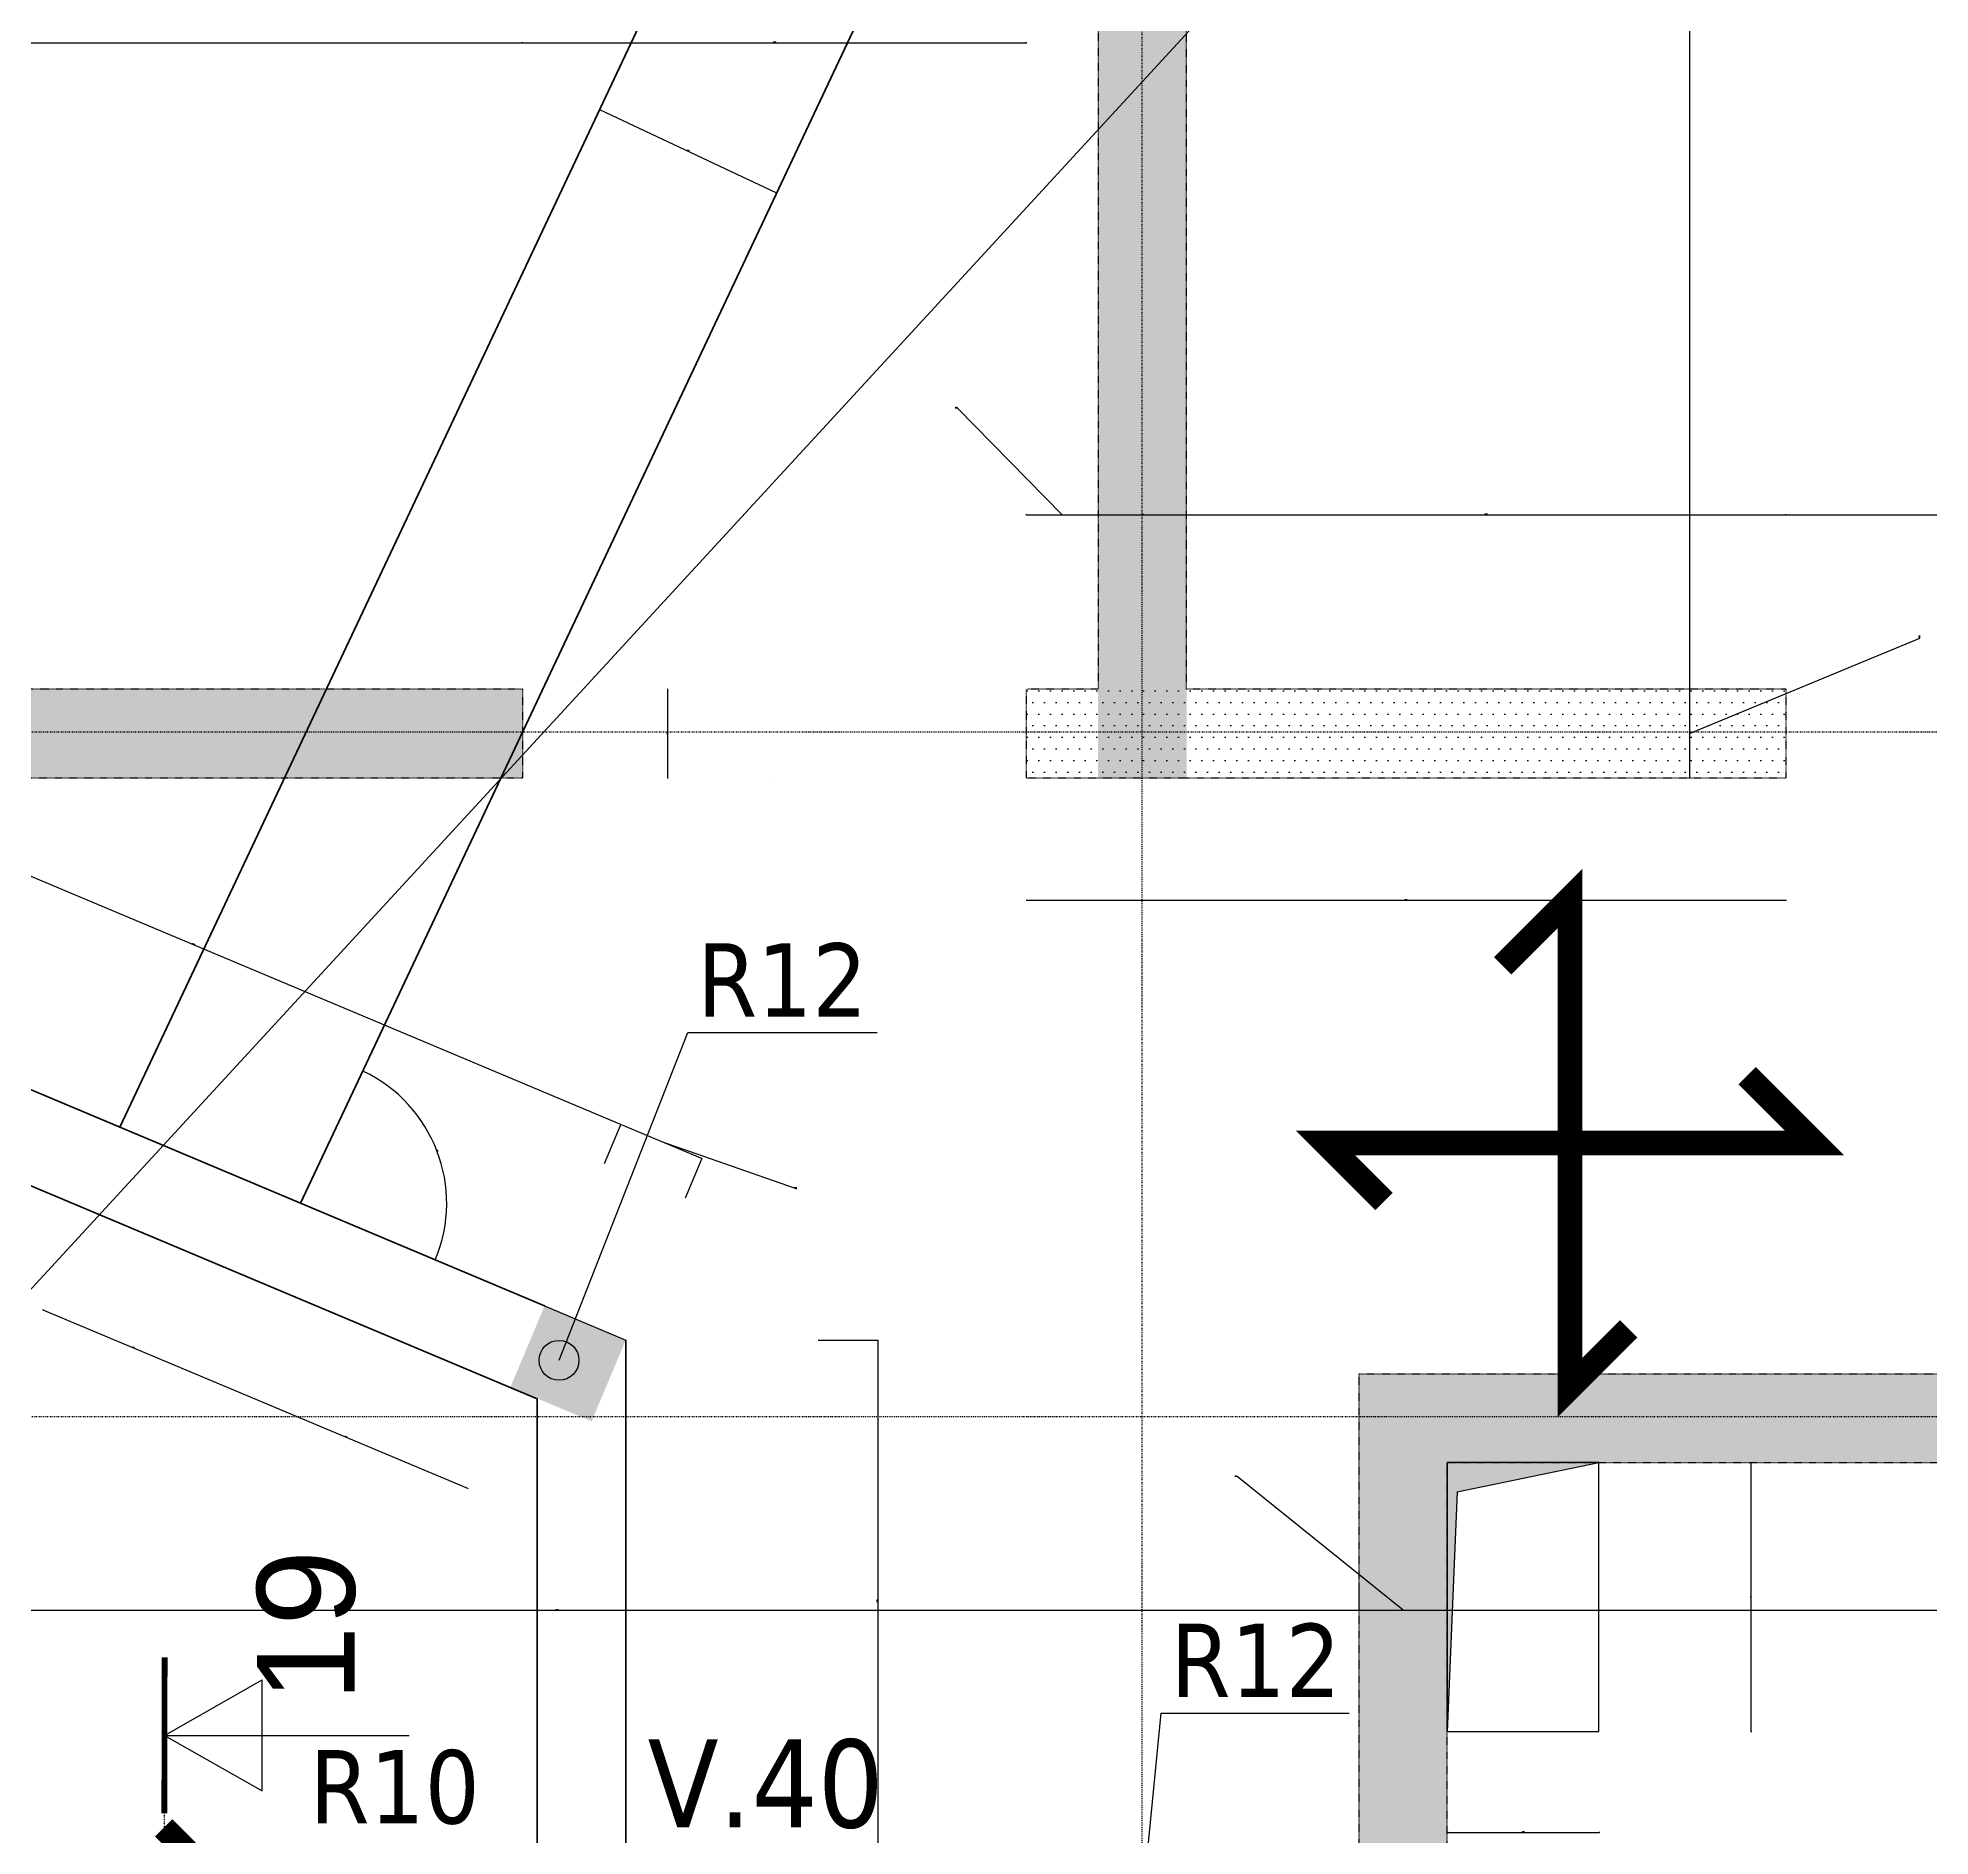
# Model space of a CAD drawing. Extents: x -12912 to 27386, y 1818 to 8189.
# Drawn here: x 5568.2 to 5955.1, y 6414.1 to 6781.8 of the extents above; entities that cross this region are included whole.
import ezdxf

# ---------------------------------------------------------------- set-up
doc = ezdxf.new("R2010")
doc.units = 0
doc.header["$MEASUREMENT"] = 0
for name, pattern in [('CACHE2', [4.7625, 3.175, -1.5875]), ('GrDotted', [0.4, 0.1, -0.1, 0.1, -0.1]), ('GrFeatureAxis', [0.85, 0.25, -0.2, 0.1, -0.2, 0.1]), ('STRICHPUNKT2_S11', [0.9, 0.7, -0.1, 0, -0.1])]:
    doc.linetypes.add(name, pattern=pattern)
doc.layers.get('0').update_dxf_attribs({"linetype": 'CONTINUOUS'})
doc.layers.get('DEFPOINTS').update_dxf_attribs({"linetype": 'CONTINUOUS'})
for name, color, linetype in [('K_ENT_M_Building_Coffrage PH Sous sol', 7, 'CONTINUOUS'), ('STR_AXES_REPERE', 1, 'CONTINUOUS'), ('STR_COTATION', 1, 'CONTINUOUS'), ('STR_dob_liaisons_voiles', 23, 'CONTINUOUS'), ('STR_OPENING', 161, 'CONTINUOUS'), ('STR_RESV_DALLE', 11, 'CONTINUOUS'), ('STR_SURCH', 9, 'CACHE2'), ('STR_TXT_V', 102, 'CONTINUOUS')]:
    doc.layers.add(name, color=color, linetype=linetype)
for name, color, linetype, lineweight in [('STR_AXES', 4, 'STRICHPUNKT2_S11', 25), ('STR_POUTRES', 102, 'CONTINUOUS', 35), ('STR_VOILES', 6, 'CONTINUOUS', 70)]:
    doc.layers.add(name, color=color, linetype=linetype, lineweight=lineweight)
doc.styles.add('EPAIS', font='TAHOMA.TTF')
doc.styles.add('GrCut', font='swissli.ttf', dxfattribs={"height": 0.2})
doc.styles.add('GrDimensions', font='simplex.shx')
doc.dimstyles.new('GrDimensions', dxfattribs={"dimtxt": 0.09, "dimasz": 0.05, "dimexe": 0.07, "dimexo": 0, "dimgap": 0.05, "dimtad": 1, "dimzin": 0, "dimdsep": 46, "dimtxsty": 'GrDimensions', "dimblk": 'ARCHTICK', "dimblk1": 'ARCHTICK', "dimblk2": 'ARCHTICK', "dimcen": 0.09, "dimadec": 0, "dimazin": 0, "dimtfac": 1, "dimtdec": 4, "dimtmove": 0, "dimatfit": 3, "dimldrblk": 'OPEN30', "dimfxl": 0, "dimtolj": 1, "dimtzin": 0, "dimarcsym": 0})
doc.dimstyles.new('nOVO', dxfattribs={"dimscale": 1.3, "dimtxt": 0.09, "dimasz": 0.05, "dimexe": 0.07, "dimexo": 0, "dimgap": 0.05, "dimtad": 1, "dimzin": 0, "dimdsep": 46, "dimtxsty": 'GrDimensions', "dimblk": 'ARCHTICK', "dimcen": 0.09, "dimadec": 0, "dimazin": 0, "dimtfac": 1, "dimtmove": 0, "dimatfit": 3, "dimldrblk": 'OPEN30', "dimfxl": 0, "dimtolj": 1, "dimtzin": 0, "dimarcsym": 0})
doc.dimstyles.new('Novo_MALKO', dxfattribs={"dimscale": 1.3, "dimtxt": 0.09, "dimasz": 0.05, "dimexe": 0.07, "dimexo": 0, "dimgap": 0.05, "dimtad": 1, "dimdec": 0, "dimlfac": 100, "dimzin": 0, "dimdsep": 46, "dimtxsty": 'GrDimensions', "dimblk": 'ARCHTICK', "dimcen": 0.09, "dimadec": 0, "dimazin": 0, "dimtfac": 1, "dimtdec": 0, "dimtmove": 0, "dimatfit": 3, "dimldrblk": 'OPEN30', "dimfxl": 0, "dimtolj": 1, "dimtzin": 0, "dimarcsym": 0})
pattern_1 = [(0, (5243.0074, 5883.9378), (1.190625, 2.38125), [0, -2.38125])]

# ---------------------------------------------------------------- blocks, each defined once
blk = doc.blocks.new('_ArchTick')
at = {"color": 0, "linetype": 'ByBlock', "const_width": 0.15}
blk.add_lwpolyline([(-0.5, -0.5), (0.5, 0.5)], dxfattribs=at)
blk = doc.blocks.new('*D224')
at = {"layer": 'DEFPOINTS', "color": 0, "linetype": 'Continuous'}
for p in [(5510.37, 6465.26), (5838.27, 6465.9), (5838.27, 6460.28)]:
    blk.add_point(p, dxfattribs=at)
at = {"layer": 'STR_COTATION', "color": 0, "linetype": 'Continuous', "lineweight": -2}
for p, q in [((5510.37, 6465.26), (5510.37, 6460.19)), ((5838.27, 6465.9), (5838.27, 6460.19)), ((5510.37, 6460.28), (5838.27, 6460.28))]:
    blk.add_line(p, q, dxfattribs=at)
at = {"layer": 'STR_COTATION', "color": 0, "linetype": 'Continuous', "lineweight": -2, "xscale": 0.065, "yscale": 0.065, "zscale": 0.065, "rotation": 180}
blk.add_blockref('_ArchTick', (5510.37, 6460.28), dxfattribs=at)
at = {"layer": 'STR_COTATION', "color": 0, "linetype": 'Continuous', "lineweight": -2, "xscale": 0.065, "yscale": 0.065, "zscale": 0.065}
blk.add_blockref('_ArchTick', (5838.27, 6460.28), dxfattribs=at)
at = {"layer": 'STR_COTATION', "color": 0, "linetype": 'Continuous', "lineweight": -3, "insert": (5674.32, 6460.4), "char_height": 0.117, "attachment_point": 5, "style": 'GrDimensions'}
blk.add_mtext('\\A1;327.90', dxfattribs=at)
blk = doc.blocks.new('_Open30')
at = {"color": 0, "linetype": 'ByBlock', "lineweight": -2}
for p, q in [((-1, 0.3), (0, 0)), ((0, 0), (-1, -0.3)), ((0, 0), (-1, 0))]:
    blk.add_line(p, q, dxfattribs=at)
blk = doc.blocks.new('*D225')
at = {"layer": 'DEFPOINTS', "color": 0, "linetype": 'Continuous'}
for p in [(5838.27, 6465.9), (5856.36, 6466.49), (5856.36, 6460.28)]:
    blk.add_point(p, dxfattribs=at)
at = {"layer": 'STR_COTATION', "color": 0, "linetype": 'Continuous', "lineweight": -2}
for p, q in [((5813.4, 6487.63), (5812.9, 6487.63)), ((5847.31, 6460.28), (5813.4, 6487.63)), ((5838.27, 6465.9), (5838.27, 6460.19)), ((5856.36, 6466.49), (5856.36, 6460.19)), ((5838.27, 6460.28), (5856.36, 6460.28))]:
    blk.add_line(p, q, dxfattribs=at)
at = {"layer": 'STR_COTATION', "color": 0, "linetype": 'Continuous', "lineweight": -2, "xscale": 0.065, "yscale": 0.065, "zscale": 0.065, "rotation": 180}
blk.add_blockref('_ArchTick', (5838.27, 6460.28), dxfattribs=at)
at = {"layer": 'STR_COTATION', "color": 0, "linetype": 'Continuous', "lineweight": -2, "xscale": 0.065, "yscale": 0.065, "zscale": 0.065}
blk.add_blockref('_ArchTick', (5856.36, 6460.28), dxfattribs=at)
at = {"layer": 'STR_COTATION', "color": 0, "linetype": 'Continuous', "lineweight": -3, "insert": (5813.15, 6487.75), "char_height": 0.117, "attachment_point": 5, "style": 'GrDimensions'}
blk.add_mtext('\\A1;1810', dxfattribs=at)
blk = doc.blocks.new('*D226')
at = {"layer": 'DEFPOINTS', "color": 0, "linetype": 'Continuous'}
for p in [(5856.36, 6466.49), (6083.01, 6466.15), (6083.01, 6460.28)]:
    blk.add_point(p, dxfattribs=at)
at = {"layer": 'STR_COTATION', "color": 0, "linetype": 'Continuous', "lineweight": -2}
for p, q in [((5856.36, 6466.49), (5856.36, 6460.19)), ((6083.01, 6466.15), (6083.01, 6460.19)), ((5856.36, 6460.28), (6083.01, 6460.28))]:
    blk.add_line(p, q, dxfattribs=at)
at = {"layer": 'STR_COTATION', "color": 0, "linetype": 'Continuous', "lineweight": -2, "xscale": 0.065, "yscale": 0.065, "zscale": 0.065, "rotation": 180}
blk.add_blockref('_ArchTick', (5856.36, 6460.28), dxfattribs=at)
at = {"layer": 'STR_COTATION', "color": 0, "linetype": 'Continuous', "lineweight": -2, "xscale": 0.065, "yscale": 0.065, "zscale": 0.065}
blk.add_blockref('_ArchTick', (6083.01, 6460.28), dxfattribs=at)
at = {"layer": 'STR_COTATION', "color": 0, "linetype": 'Continuous', "lineweight": -3, "insert": (5969.69, 6460.4), "char_height": 0.117, "attachment_point": 5, "style": 'GrDimensions'}
blk.add_mtext('\\A1;226.64', dxfattribs=at)
blk = doc.blocks.new('*D494')
at = {"layer": 'DEFPOINTS', "color": 0, "linetype": 'Continuous'}
for p in [(5509.93, 6626.67), (5687.45, 6559.65), (5684.08, 6551.63)]:
    blk.add_point(p, dxfattribs=at)
at = {"layer": 'STR_COTATION', "color": 0, "linetype": 'Continuous', "lineweight": -2}
for p, q in [((5509.93, 6626.67), (5512.68, 6633.21)), ((5512.64, 6633.13), (5687.45, 6559.65)), ((5684.08, 6551.63), (5687.48, 6559.73))]:
    blk.add_line(p, q, dxfattribs=at)
at = {"layer": 'STR_COTATION', "color": 0, "linetype": 'Continuous', "lineweight": -2, "xscale": 0.065, "yscale": 0.065, "zscale": 0.065}
for p, rotation in [((5512.64, 6633.13), 157.200518428352), ((5687.45, 6559.65), 337.200518428352)]:
    blk.add_blockref('_ArchTick', p, dxfattribs=dict(at, rotation=rotation))
at = {"layer": 'STR_COTATION', "color": 0, "linetype": 'Continuous', "lineweight": -3, "insert": (5600.09, 6596.5), "char_height": 0.117, "attachment_point": 5, "rotation": 337.2005, "style": 'GrDimensions'}
blk.add_mtext('\\A1;189.62', dxfattribs=at)
blk = doc.blocks.new('*D495')
at = {"layer": 'DEFPOINTS', "color": 0, "linetype": 'Continuous'}
for p in [(5684.08, 6551.63), (5704.03, 6552.68), (5700.66, 6544.66)]:
    blk.add_point(p, dxfattribs=at)
at = {"layer": 'STR_COTATION', "color": 0, "linetype": 'Continuous', "lineweight": -2}
for p, q in [((5684.08, 6551.63), (5687.48, 6559.73)), ((5687.45, 6559.65), (5704.03, 6552.68)), ((5695.74, 6556.16), (5722.86, 6546.7)), ((5700.66, 6544.66), (5704.06, 6552.76)), ((5722.86, 6546.7), (5723.33, 6546.5))]:
    blk.add_line(p, q, dxfattribs=at)
at = {"layer": 'STR_COTATION', "color": 0, "linetype": 'Continuous', "lineweight": -2, "xscale": 0.065, "yscale": 0.065, "zscale": 0.065}
for p, rotation in [((5687.45, 6559.65), 157.200518428352), ((5704.03, 6552.68), 337.200518428352)]:
    blk.add_blockref('_ArchTick', p, dxfattribs=dict(at, rotation=rotation))
at = {"layer": 'STR_COTATION', "color": 0, "linetype": 'Continuous', "lineweight": -3, "insert": (5723.14, 6546.71), "char_height": 0.117, "attachment_point": 5, "rotation": 337.2005, "style": 'GrDimensions'}
blk.add_mtext('\\A1;1799', dxfattribs=at)
blk = doc.blocks.new('*D501')
at = {"layer": 'DEFPOINTS', "color": 0, "linetype": 'Continuous'}
for p in [(5727.75, 6515.53), (5727.81, 6408.88), (5739.94, 6408.88)]:
    blk.add_point(p, dxfattribs=at)
at = {"layer": 'STR_COTATION', "color": 0, "linetype": 'Continuous', "lineweight": -2}
for p, q in [((5727.75, 6515.53), (5740.03, 6515.53)), ((5739.94, 6515.53), (5739.94, 6408.88)), ((5727.81, 6408.88), (5740.03, 6408.88))]:
    blk.add_line(p, q, dxfattribs=at)
at = {"layer": 'STR_COTATION', "color": 0, "linetype": 'Continuous', "lineweight": -2, "xscale": 0.065, "yscale": 0.065, "zscale": 0.065}
for p, rotation in [((5739.94, 6515.53), 90), ((5739.94, 6408.88), 270)]:
    blk.add_blockref('_ArchTick', p, dxfattribs=dict(at, rotation=rotation))
at = {"layer": 'STR_COTATION', "color": 0, "linetype": 'Continuous', "lineweight": -3, "insert": (5739.81, 6462.21), "char_height": 0.117, "attachment_point": 5, "rotation": 90, "style": 'GrDimensions'}
blk.add_mtext('\\A1;106.65', dxfattribs=at)
blk = doc.blocks.new('*D796')
at = {"layer": 'DEFPOINTS', "color": 0, "ltscale": 4.5}
for p in [(5794.01, 6908.81), (5497.05, 6596.08), (5651.63, 6546.84), (5621.92, 6543.52), (5671.82, 6522.52)]:
    blk.add_point(p, dxfattribs=at)
at = {"layer": 'STR_COTATION', "color": 0, "lineweight": -2, "ltscale": 4.5}
blk.add_arc((5621.92, 6543.52), 29.89, 337.174, 64.7755, dxfattribs=at)
at = {"layer": 'STR_COTATION', "color": 0, "lineweight": -2, "ltscale": 4.5, "xscale": 0.065, "yscale": 0.065, "zscale": 0.065}
for p, rotation in [((5634.66, 6570.56), 154.7755295343183), ((5649.47, 6531.92), 247.1739560748505)]:
    blk.add_blockref('_ArchTick', p, dxfattribs=dict(at, rotation=rotation))
at = {"layer": 'STR_COTATION', "color": 0, "ltscale": 4.5, "insert": (5649.95, 6554.26), "char_height": 0.117, "attachment_point": 5, "rotation": 290.9747, "style": 'GrDimensions'}
blk.add_mtext('\\A1;88°', dxfattribs=at)
blk = doc.blocks.new('*D797')
at = {"layer": 'DEFPOINTS', "color": 0, "ltscale": 4.5}
for p in [(5676, 6752.16), (5719.26, 6750.14), (5712.18, 6735.12)]:
    blk.add_point(p, dxfattribs=at)
at = {"layer": 'STR_COTATION', "color": 0, "lineweight": -2, "ltscale": 4.5}
for p, q in [((5683.04, 6767.11), (5683.11, 6767.27)), ((5683.08, 6767.19), (5719.26, 6750.14)), ((5719.22, 6750.06), (5719.3, 6750.23))]:
    blk.add_line(p, q, dxfattribs=at)
at = {"layer": 'STR_COTATION', "color": 0, "lineweight": -2, "ltscale": 4.5, "xscale": 0.065, "yscale": 0.065, "zscale": 0.065}
for p, rotation in [((5683.08, 6767.19), 154.775529534385), ((5719.26, 6750.14), 334.775529534385)]:
    blk.add_blockref('_ArchTick', p, dxfattribs=dict(at, rotation=rotation))
at = {"layer": 'STR_COTATION', "color": 0, "ltscale": 4.5, "insert": (5701.22, 6758.78), "char_height": 0.117, "attachment_point": 5, "rotation": 334.7755, "style": 'GrDimensions'}
blk.add_mtext('\\A1;4000', dxfattribs=at)
blk = doc.blocks.new('*D812')
at = {"layer": 'DEFPOINTS', "color": 0, "ltscale": 4.5}
for p in [(5784.96, 6684.32), (5770.31, 6648.64), (5784.96, 6648.64)]:
    blk.add_point(p, dxfattribs=at)
at = {"layer": 'STR_COTATION', "color": 0, "lineweight": -2, "ltscale": 4.5}
for p, q in [((5756.25, 6706.13), (5755.73, 6706.13)), ((5777.64, 6684.32), (5756.25, 6706.13)), ((5770.31, 6684.23), (5770.31, 6684.41)), ((5784.96, 6684.23), (5784.96, 6684.41)), ((5770.31, 6684.32), (5784.96, 6684.32))]:
    blk.add_line(p, q, dxfattribs=at)
at = {"layer": 'STR_COTATION', "color": 0, "lineweight": -2, "ltscale": 4.5, "xscale": 0.065, "yscale": 0.065, "zscale": 0.065, "rotation": 180}
blk.add_blockref('_ArchTick', (5770.31, 6684.32), dxfattribs=at)
at = {"layer": 'STR_COTATION', "color": 0, "lineweight": -2, "ltscale": 4.5, "xscale": 0.065, "yscale": 0.065, "zscale": 0.065}
blk.add_blockref('_ArchTick', (5784.96, 6684.32), dxfattribs=at)
at = {"layer": 'STR_COTATION', "color": 0, "ltscale": 4.5, "insert": (5755.99, 6706.25), "char_height": 0.117, "attachment_point": 5, "style": 'GrDimensions'}
blk.add_mtext('\\A1;1465', dxfattribs=at)
blk = doc.blocks.new('*D813')
at = {"layer": 'DEFPOINTS', "color": 0, "ltscale": 4.5}
for p in [(5803.06, 6684.32), (5784.96, 6648.64), (5803.06, 6648.64)]:
    blk.add_point(p, dxfattribs=at)
at = {"layer": 'STR_COTATION', "color": 0, "lineweight": -2, "ltscale": 4.5}
for p, q in [((5784.96, 6684.23), (5784.96, 6684.41)), ((5803.06, 6684.23), (5803.06, 6684.41)), ((5784.96, 6684.32), (5803.06, 6684.32))]:
    blk.add_line(p, q, dxfattribs=at)
at = {"layer": 'STR_COTATION', "color": 0, "lineweight": -2, "ltscale": 4.5, "xscale": 0.065, "yscale": 0.065, "zscale": 0.065, "rotation": 180}
blk.add_blockref('_ArchTick', (5784.96, 6684.32), dxfattribs=at)
at = {"layer": 'STR_COTATION', "color": 0, "lineweight": -2, "ltscale": 4.5, "xscale": 0.065, "yscale": 0.065, "zscale": 0.065}
blk.add_blockref('_ArchTick', (5803.06, 6684.32), dxfattribs=at)
at = {"layer": 'STR_COTATION', "color": 0, "ltscale": 4.5, "insert": (5794.01, 6684.45), "char_height": 0.117, "attachment_point": 5, "style": 'GrDimensions'}
blk.add_mtext('\\A1;1810', dxfattribs=at)
blk = doc.blocks.new('*D814')
at = {"layer": 'DEFPOINTS', "color": 0, "ltscale": 4.5}
for p in [(5925.54, 6684.32), (5803.06, 6648.64), (5925.54, 6648.64)]:
    blk.add_point(p, dxfattribs=at)
at = {"layer": 'STR_COTATION', "color": 0, "lineweight": -2, "ltscale": 4.5}
for p, q in [((5803.06, 6684.23), (5803.06, 6684.41)), ((5925.54, 6684.23), (5925.54, 6684.41)), ((5803.06, 6684.32), (5925.54, 6684.32))]:
    blk.add_line(p, q, dxfattribs=at)
at = {"layer": 'STR_COTATION', "color": 0, "lineweight": -2, "ltscale": 4.5, "xscale": 0.065, "yscale": 0.065, "zscale": 0.065, "rotation": 180}
blk.add_blockref('_ArchTick', (5803.06, 6684.32), dxfattribs=at)
at = {"layer": 'STR_COTATION', "color": 0, "lineweight": -2, "ltscale": 4.5, "xscale": 0.065, "yscale": 0.065, "zscale": 0.065}
blk.add_blockref('_ArchTick', (5925.54, 6684.32), dxfattribs=at)
at = {"layer": 'STR_COTATION', "color": 0, "ltscale": 4.5, "insert": (5864.3, 6684.45), "char_height": 0.117, "attachment_point": 5, "style": 'GrDimensions'}
blk.add_mtext('\\A1;122.48', dxfattribs=at)
blk = doc.blocks.new('*D815')
at = {"layer": 'DEFPOINTS', "color": 0, "ltscale": 4.5}
for p in [(6028.54, 6684.32), (5925.54, 6648.64), (6028.54, 6648.64)]:
    blk.add_point(p, dxfattribs=at)
at = {"layer": 'STR_COTATION', "color": 0, "lineweight": -2, "ltscale": 4.5}
for p, q in [((5925.54, 6684.23), (5925.54, 6684.41)), ((6028.54, 6684.23), (6028.54, 6684.41)), ((5925.54, 6684.32), (6028.54, 6684.32))]:
    blk.add_line(p, q, dxfattribs=at)
at = {"layer": 'STR_COTATION', "color": 0, "lineweight": -2, "ltscale": 4.5, "xscale": 0.065, "yscale": 0.065, "zscale": 0.065, "rotation": 180}
blk.add_blockref('_ArchTick', (5925.54, 6684.32), dxfattribs=at)
at = {"layer": 'STR_COTATION', "color": 0, "lineweight": -2, "ltscale": 4.5, "xscale": 0.065, "yscale": 0.065, "zscale": 0.065}
blk.add_blockref('_ArchTick', (6028.54, 6684.32), dxfattribs=at)
at = {"layer": 'STR_COTATION', "color": 0, "ltscale": 4.5, "insert": (5977.04, 6684.45), "char_height": 0.117, "attachment_point": 5, "style": 'GrDimensions'}
blk.add_mtext('\\A1;103.00', dxfattribs=at)
blk = doc.blocks.new('*D821')
at = {"layer": 'DEFPOINTS', "color": 0, "ltscale": 4.5}
for p in [(5667.31, 6780.83), (4682.01, 6708.72), (5667.31, 6648.64)]:
    blk.add_point(p, dxfattribs=at)
at = {"layer": 'STR_COTATION', "color": 0, "lineweight": -2, "ltscale": 4.5}
for p, q in [((4682.01, 6780.74), (4682.01, 6780.92)), ((4682.01, 6780.83), (5667.31, 6780.83)), ((5667.31, 6780.74), (5667.31, 6780.92))]:
    blk.add_line(p, q, dxfattribs=at)
at = {"layer": 'STR_COTATION', "color": 0, "lineweight": -2, "ltscale": 4.5, "xscale": 0.065, "yscale": 0.065, "zscale": 0.065, "rotation": 180}
blk.add_blockref('_ArchTick', (4682.01, 6780.83), dxfattribs=at)
at = {"layer": 'STR_COTATION', "color": 0, "lineweight": -2, "ltscale": 4.5, "xscale": 0.065, "yscale": 0.065, "zscale": 0.065}
blk.add_blockref('_ArchTick', (5667.31, 6780.83), dxfattribs=at)
at = {"layer": 'STR_COTATION', "color": 0, "ltscale": 4.5, "insert": (5174.66, 6780.95), "char_height": 0.117, "attachment_point": 5, "style": 'GrDimensions'}
blk.add_mtext('\\A1;985.31', dxfattribs=at)
blk = doc.blocks.new('*D822')
at = {"layer": 'DEFPOINTS', "color": 0, "ltscale": 4.5}
for p in [(5770.31, 6780.83), (5667.31, 6648.64), (5770.31, 6648.64)]:
    blk.add_point(p, dxfattribs=at)
at = {"layer": 'STR_COTATION', "color": 0, "lineweight": -2, "ltscale": 4.5}
for p, q in [((5667.31, 6780.74), (5667.31, 6780.92)), ((5667.31, 6780.83), (5770.31, 6780.83)), ((5770.31, 6780.74), (5770.31, 6780.92))]:
    blk.add_line(p, q, dxfattribs=at)
at = {"layer": 'STR_COTATION', "color": 0, "lineweight": -2, "ltscale": 4.5, "xscale": 0.065, "yscale": 0.065, "zscale": 0.065, "rotation": 180}
blk.add_blockref('_ArchTick', (5667.31, 6780.83), dxfattribs=at)
at = {"layer": 'STR_COTATION', "color": 0, "lineweight": -2, "ltscale": 4.5, "xscale": 0.065, "yscale": 0.065, "zscale": 0.065}
blk.add_blockref('_ArchTick', (5770.31, 6780.83), dxfattribs=at)
at = {"layer": 'STR_COTATION', "color": 0, "ltscale": 4.5, "insert": (5718.81, 6780.95), "char_height": 0.117, "attachment_point": 5, "style": 'GrDimensions'}
blk.add_mtext('\\A1;103.00', dxfattribs=at)
blk = doc.blocks.new('*D823')
at = {"layer": 'DEFPOINTS', "color": 0, "ltscale": 4.5}
for p in [(5667.31, 6648.64), (5667.31, 6630.54), (5696.98, 6630.54)]:
    blk.add_point(p, dxfattribs=at)
at = {"layer": 'STR_COTATION', "color": 0, "lineweight": -2, "ltscale": 4.5}
for p, q in [((5696.89, 6648.64), (5697.07, 6648.64)), ((5696.98, 6648.64), (5696.98, 6630.54)), ((5696.89, 6630.54), (5697.07, 6630.54))]:
    blk.add_line(p, q, dxfattribs=at)
at = {"layer": 'STR_COTATION', "color": 0, "lineweight": -2, "ltscale": 4.5, "xscale": 0.065, "yscale": 0.065, "zscale": 0.065}
for p, rotation in [((5696.98, 6648.64), 90), ((5696.98, 6630.54), 270)]:
    blk.add_blockref('_ArchTick', p, dxfattribs=dict(at, rotation=rotation))
at = {"layer": 'STR_COTATION', "color": 0, "ltscale": 4.5, "insert": (5696.86, 6639.59), "char_height": 0.117, "attachment_point": 5, "rotation": 90, "style": 'GrDimensions'}
blk.add_mtext('\\A1;1810', dxfattribs=at)
blk = doc.blocks.new('*D855')
at = {"layer": 'DEFPOINTS', "color": 0, "ltscale": 4.5}
for p in [(5803.02, 7664.56), (7797.32, 7664.56), (7422.53, 5883.81)]:
    blk.add_point(p, dxfattribs=at)
at = {"layer": 'STR_COTATION', "color": 0, "lineweight": -2, "ltscale": 4.5}
for p, q in [((7797.22, 7664.56), (7797.41, 7664.56)), ((7797.32, 5883.81), (7797.32, 7664.56)), ((7797.22, 5883.81), (7797.41, 5883.81))]:
    blk.add_line(p, q, dxfattribs=at)
at = {"layer": 'STR_COTATION', "color": 0, "lineweight": -2, "ltscale": 4.5, "xscale": 0.065, "yscale": 0.065, "zscale": 0.065}
for p, rotation in [((7797.32, 7664.56), 90), ((7797.32, 5883.81), 270)]:
    blk.add_blockref('_ArchTick', p, dxfattribs=dict(at, rotation=rotation))
at = {"layer": 'STR_COTATION', "color": 0, "ltscale": 4.5, "insert": (7797.19, 6774.18), "char_height": 0.117, "attachment_point": 5, "rotation": 90, "style": 'GrDimensions'}
blk.add_mtext('\\A1;1780.75', dxfattribs=at)
blk = doc.blocks.new('*D943')
at = {"layer": 'DEFPOINTS', "color": 0, "ltscale": 4.5}
for p in [(5900.01, 7239.91), (5803.06, 6648.64), (5905.85, 6648.64)]:
    blk.add_point(p, dxfattribs=at)
at = {"layer": 'STR_COTATION', "color": 0, "lineweight": -2, "ltscale": 4.5}
for p, q in [((5905.76, 7239.91), (5905.94, 7239.91)), ((5905.85, 7239.91), (5905.85, 6648.64)), ((5905.76, 6648.64), (5905.94, 6648.64))]:
    blk.add_line(p, q, dxfattribs=at)
at = {"layer": 'STR_COTATION', "color": 0, "lineweight": -2, "ltscale": 4.5, "xscale": 0.065, "yscale": 0.065, "zscale": 0.065}
for p, rotation in [((5905.85, 7239.91), 90), ((5905.85, 6648.64), 270)]:
    blk.add_blockref('_ArchTick', p, dxfattribs=dict(at, rotation=rotation))
at = {"layer": 'STR_COTATION', "color": 0, "ltscale": 4.5, "insert": (5905.72, 6944.28), "char_height": 0.117, "attachment_point": 5, "rotation": 90, "style": 'GrDimensions'}
blk.add_mtext('\\A1;591.28', dxfattribs=at)
blk = doc.blocks.new('*D944')
at = {"layer": 'DEFPOINTS', "color": 0, "ltscale": 4.5}
for p in [(5803.06, 6648.64), (5803.06, 6630.54), (5905.85, 6630.54)]:
    blk.add_point(p, dxfattribs=at)
at = {"layer": 'STR_COTATION', "color": 0, "lineweight": -2, "ltscale": 4.5}
for p, q in [((5905.85, 6639.59), (5952.93, 6659.1)), ((5952.93, 6659.1), (5952.93, 6659.6)), ((5905.76, 6648.64), (5905.94, 6648.64)), ((5905.85, 6648.64), (5905.85, 6630.54)), ((5905.76, 6630.54), (5905.94, 6630.54))]:
    blk.add_line(p, q, dxfattribs=at)
at = {"layer": 'STR_COTATION', "color": 0, "lineweight": -2, "ltscale": 4.5, "xscale": 0.065, "yscale": 0.065, "zscale": 0.065}
for p, rotation in [((5905.85, 6648.64), 90), ((5905.85, 6630.54), 270)]:
    blk.add_blockref('_ArchTick', p, dxfattribs=dict(at, rotation=rotation))
at = {"layer": 'STR_COTATION', "color": 0, "ltscale": 4.5, "insert": (5952.81, 6659.35), "char_height": 0.117, "attachment_point": 5, "rotation": 90, "style": 'GrDimensions'}
blk.add_mtext('\\A1;1810', dxfattribs=at)
blk = doc.blocks.new('*D945')
at = {"layer": 'DEFPOINTS', "color": 0, "ltscale": 4.5}
for p in [(5770.31, 6630.54), (5925.54, 6630.54), (5925.54, 6605.47)]:
    blk.add_point(p, dxfattribs=at)
at = {"layer": 'STR_COTATION', "color": 0, "lineweight": -2, "ltscale": 4.5}
for p, q in [((5770.31, 6605.56), (5770.31, 6605.37)), ((5770.31, 6605.47), (5925.54, 6605.47)), ((5925.54, 6605.56), (5925.54, 6605.37))]:
    blk.add_line(p, q, dxfattribs=at)
at = {"layer": 'STR_COTATION', "color": 0, "lineweight": -2, "ltscale": 4.5, "xscale": 0.065, "yscale": 0.065, "zscale": 0.065, "rotation": 180}
blk.add_blockref('_ArchTick', (5770.31, 6605.47), dxfattribs=at)
at = {"layer": 'STR_COTATION', "color": 0, "lineweight": -2, "ltscale": 4.5, "xscale": 0.065, "yscale": 0.065, "zscale": 0.065}
blk.add_blockref('_ArchTick', (5925.54, 6605.47), dxfattribs=at)
at = {"layer": 'STR_COTATION', "color": 0, "ltscale": 4.5, "insert": (5847.93, 6605.59), "char_height": 0.117, "attachment_point": 5, "style": 'GrDimensions'}
blk.add_mtext('\\A1;155.23', dxfattribs=at)
blk = doc.blocks.new('*D947')
at = {"layer": 'DEFPOINTS', "color": 0, "ltscale": 4.5}
for p in [(5621.92, 6543.52), (5671.82, 6522.52), (5606.22, 6506.17)]:
    blk.add_point(p, dxfattribs=at)
at = {"layer": 'STR_COTATION', "color": 0, "lineweight": -2, "ltscale": 4.5}
for p, q in [((5606.26, 6506.25), (5606.19, 6506.08)), ((5656.13, 6485.19), (5606.22, 6506.17)), ((5656.17, 6485.27), (5656.1, 6485.1))]:
    blk.add_line(p, q, dxfattribs=at)
at = {"layer": 'STR_COTATION', "color": 0, "lineweight": -2, "ltscale": 4.5, "xscale": 0.065, "yscale": 0.065, "zscale": 0.065}
for p, rotation in [((5606.22, 6506.17), 157.200518428352), ((5656.13, 6485.19), 337.200518428352)]:
    blk.add_blockref('_ArchTick', p, dxfattribs=dict(at, rotation=rotation))
at = {"layer": 'STR_COTATION', "color": 0, "ltscale": 4.5, "insert": (5631.23, 6495.79), "char_height": 0.117, "attachment_point": 5, "rotation": 337.2005, "style": 'GrDimensions'}
blk.add_mtext('\\A1;5414', dxfattribs=at)
blk = doc.blocks.new('*D948')
at = {"layer": 'DEFPOINTS', "color": 0, "ltscale": 4.5}
for p in [(5585.02, 6559.05), (5621.92, 6543.52), (5569.32, 6521.68)]:
    blk.add_point(p, dxfattribs=at)
at = {"layer": 'STR_COTATION', "color": 0, "lineweight": -2, "ltscale": 4.5}
for p, q in [((5569.35, 6521.77), (5569.28, 6521.6)), ((5606.22, 6506.17), (5569.32, 6521.68)), ((5606.26, 6506.25), (5606.19, 6506.08))]:
    blk.add_line(p, q, dxfattribs=at)
at = {"layer": 'STR_COTATION', "color": 0, "lineweight": -2, "ltscale": 4.5, "xscale": 0.065, "yscale": 0.065, "zscale": 0.065}
for p, rotation in [((5569.32, 6521.68), 157.200518428352), ((5606.22, 6506.17), 337.200518428352)]:
    blk.add_blockref('_ArchTick', p, dxfattribs=dict(at, rotation=rotation))
at = {"layer": 'STR_COTATION', "color": 0, "ltscale": 4.5, "insert": (5587.82, 6514.04), "char_height": 0.117, "attachment_point": 5, "rotation": 337.2005, "style": 'GrDimensions'}
blk.add_mtext('\\A1;4004', dxfattribs=at)
blk = doc.blocks.new('*D955')
at = {"layer": 'DEFPOINTS', "color": 0, "ltscale": 4.5}
for p in [(5887.37, 6490.49), (5918.49, 6490.49), (5887.37, 6435.49)]:
    blk.add_point(p, dxfattribs=at)
at = {"layer": 'STR_COTATION', "color": 0, "lineweight": -2, "ltscale": 4.5}
for p, q in [((5918.4, 6490.49), (5918.58, 6490.49)), ((5918.49, 6435.49), (5918.49, 6490.49)), ((5918.4, 6435.49), (5918.58, 6435.49))]:
    blk.add_line(p, q, dxfattribs=at)
at = {"layer": 'STR_COTATION', "color": 0, "lineweight": -2, "ltscale": 4.5, "xscale": 0.065, "yscale": 0.065, "zscale": 0.065}
for p, rotation in [((5918.49, 6490.49), 90), ((5918.49, 6435.49), 270)]:
    blk.add_blockref('_ArchTick', p, dxfattribs=dict(at, rotation=rotation))
at = {"layer": 'STR_COTATION', "color": 0, "ltscale": 4.5, "insert": (5918.37, 6462.99), "char_height": 0.117, "attachment_point": 5, "rotation": 90, "style": 'GrDimensions'}
blk.add_mtext('\\A1;5500', dxfattribs=at)
blk = doc.blocks.new('*D956')
at = {"layer": 'DEFPOINTS', "color": 0, "ltscale": 4.5}
for p in [(5856.37, 6435.49), (5887.37, 6435.49), (5887.37, 6414.87)]:
    blk.add_point(p, dxfattribs=at)
at = {"layer": 'STR_COTATION', "color": 0, "lineweight": -2, "ltscale": 4.5}
for p, q in [((5856.37, 6414.96), (5856.37, 6414.78)), ((5856.37, 6414.87), (5887.37, 6414.87)), ((5887.37, 6414.96), (5887.37, 6414.78))]:
    blk.add_line(p, q, dxfattribs=at)
at = {"layer": 'STR_COTATION', "color": 0, "lineweight": -2, "ltscale": 4.5, "xscale": 0.065, "yscale": 0.065, "zscale": 0.065, "rotation": 180}
blk.add_blockref('_ArchTick', (5856.37, 6414.87), dxfattribs=at)
at = {"layer": 'STR_COTATION', "color": 0, "lineweight": -2, "ltscale": 4.5, "xscale": 0.065, "yscale": 0.065, "zscale": 0.065}
blk.add_blockref('_ArchTick', (5887.37, 6414.87), dxfattribs=at)
at = {"layer": 'STR_COTATION', "color": 0, "ltscale": 4.5, "insert": (5871.87, 6414.99), "char_height": 0.117, "attachment_point": 5, "style": 'GrDimensions'}
blk.add_mtext('\\A1;3100', dxfattribs=at)

msp = doc.modelspace()

# ---------------------------------------------------------------- hatches: boundary and pattern name
at = {"layer": 'STR_AXES_REPERE', "linetype": 'Continuous'}
msp.add_hatch(color=256, dxfattribs=at).paths.add_polyline_path([(5664.841, 6505.925), (5671.824, 6522.515), (5688.414, 6515.532), (5681.431, 6498.942)])
at = {"layer": 'STR_dob_liaisons_voiles', "ltscale": 4.5}
h = msp.add_hatch(color=256, dxfattribs=at)
h.paths.add_polyline_path([(5676.269, 6515.188, 0.0938149), (5674.782, 6515.469), (5674.782, 6511.4)])
h.paths.add_polyline_path([(5674.782, 6511.4), (5674.782, 6507.33, 0.4142136), (5678.852, 6511.4, 0.3084139), (5676.269, 6515.188)])
h.paths.add_polyline_path([(5674.782, 6515.469, 0.4142136), (5670.712, 6511.4, 0.4142136), (5674.782, 6507.33)])
at = {"layer": 'STR_SURCH', "linetype": 'Continuous'}
h = msp.add_hatch(dxfattribs=at)
h.set_pattern_fill('DOTS', color=256, scale=1.5, style=0)
h.set_pattern_definition(pattern_1)
h.paths.add_polyline_path([(5803.056, 7255.914), (5784.959, 7239.914), (5784.959, 6630.588), (5803.056, 6630.588)])
h = msp.add_hatch(dxfattribs=at)
h.set_pattern_fill('DOTS', color=256, scale=1.5, style=0)
h.set_pattern_definition(pattern_1)
h.paths.add_polyline_path([(5667.312, 6648.637), (5234.007, 6648.637), (5234.007, 6630.539), (5667.312, 6630.539)])
h = msp.add_hatch(dxfattribs=at)
h.set_pattern_fill('DOTS', color=256, scale=1.5, style=0)
h.set_pattern_definition(pattern_1)
h.paths.add_polyline_path([(5794.007, 6648.637), (5770.312, 6648.637), (5770.312, 6630.539), (5803.056, 6630.539)])
h = msp.add_hatch(dxfattribs=at)
h.set_pattern_fill('DOTS', color=256, scale=1.5, style=0)
h.set_pattern_definition(pattern_1)
h.paths.add_polyline_path([(5925.541, 6648.637), (5794.007, 6648.637), (5803.056, 6630.539), (5925.541, 6630.539)])
h = msp.add_hatch(dxfattribs=at)
h.set_pattern_fill('DOTS', color=256, scale=1.5, style=0)
h.set_pattern_definition(pattern_1)
h.paths.add_polyline_path([(5856.326, 5899.901), (5856.365, 6490.49), (5838.269, 6508.588), (5838.229, 5899.914), (5838.325, 5899.902)])
h = msp.add_hatch(dxfattribs=at)
h.set_pattern_fill('DOTS', color=256, scale=1.5, style=0)
h.set_pattern_definition(pattern_1)
h.paths.add_polyline_path([(5856.365, 6490.49), (6083.007, 6490.49), (6064.91, 6508.588), (5838.269, 6508.588)])

# ---------------------------------------------------------------- linework, layer by layer
at = {"color": 1, "linetype": 'ByBlock', "const_width": 5}
for points in [[(5881.432, 6555.849), (5881.432, 6605.849), (5867.679, 6592.095)], [(5881.432, 6555.849), (5931.432, 6555.849), (5917.679, 6569.602)], [(5843.423, 6543.858), (5831.432, 6555.849), (5881.432, 6555.849)], [(5893.423, 6517.84), (5881.432, 6505.849), (5881.432, 6555.849)], [(5557.708, 6402.04), (5607.708, 6402.04), (5593.954, 6415.793)]]:
    msp.add_lwpolyline(points, dxfattribs=at)
at = {"layer": 'K_ENT_M_Building_Coffrage PH Sous sol', "color": 7, "linetype": 'Continuous', "extrusion": (1.49966e-32, 1.22461e-16, -1)}
for p, q in [((5594.125, 6434.714), (5614.125, 6446.061)), ((5614.125, 6423.368), (5614.125, 6446.061)), ((5594.125, 6434.714), (5614.125, 6434.714)), ((5594.125, 6434.714), (5614.125, 6423.368)), ((5614.125, 6434.714), (5644.125, 6434.714))]:
    msp.add_line(p, q, dxfattribs=at)
at = {"layer": 'K_ENT_M_Building_Coffrage PH Sous sol', "color": 7, "linetype": 'Continuous', "extrusion": (1.49966e-32, 1.22461e-16, -1), "const_width": 1.2}
msp.add_lwpolyline([(-5594.105, 6418.789), (-5594.145, 6450.64)], dxfattribs=at)
at = {"layer": 'K_ENT_M_Building_Coffrage PH Sous sol', "color": 7, "linetype": 'GrFeatureAxis'}
msp.add_lwpolyline([(5594.125, 6043.883), (5594.125, 6434.714)], dxfattribs=at)
at = {"layer": 'STR_AXES', "linetype": 'GrFeatureAxis'}
for p, q in [((5794.007, 5622.963), (5794.007, 8022.963)), ((-1309.741, 6639.914), (7906.576, 6639.914)), ((-1309.741, 6499.914), (7906.576, 6499.914))]:
    msp.add_line(p, q, dxfattribs=at)
at = {"layer": 'STR_AXES_REPERE', "linetype": 'Continuous'}
msp.add_line((5671.824, 6522.515), (5688.414, 6515.532), dxfattribs=at)
at = {"layer": 'STR_COTATION', "ltscale": 4.5}
msp.add_line((4270.628, 5117.087), (5875.776, 6861.782), dxfattribs=at)
at = {"layer": 'STR_dob_liaisons_voiles', "ltscale": 4.5}
for p, q in [((5674.782, 6511.4), (5701.097, 6578.417)), ((5701.097, 6578.417), (5739.836, 6578.417)), ((5794.007, 6400.011), (5797.888, 6439.27)), ((5797.888, 6439.27), (5836.297, 6439.27))]:
    msp.add_line(p, q, dxfattribs=at)
msp.add_circle((5674.782, 6511.4), 4.07, dxfattribs=at)
at = {"layer": 'STR_OPENING', "linetype": 'Continuous'}
msp.add_line((5718.812, 6630.539), (5718.812, 6630.539), dxfattribs=at)
msp.add_line((5718.812, 6630.539), (5718.812, 6630.539), dxfattribs=at)
at = {"layer": 'STR_POUTRES', "linetype": 'Continuous'}
for p, q in [((5585.023, 6559.049), (5784.007, 6981.443)), ((5794.007, 6908.81), (5621.923, 6543.518))]:
    msp.add_line(p, q, dxfattribs=at)
at = {"layer": 'STR_RESV_DALLE', "linetype": 'Continuous'}
for p, q in [((5887.365, 6490.49), (5856.365, 6490.49)), ((5856.365, 6490.49), (5856.365, 6435.49)), ((5887.365, 6490.49), (5856.365, 6490.49)), ((5856.365, 6490.49), (5856.365, 6435.49)), ((5858.374, 6484.535), (5887.365, 6490.49)), ((5858.374, 6484.535), (5887.365, 6490.49)), ((5887.365, 6435.49), (5887.365, 6490.49)), ((5887.365, 6435.49), (5887.365, 6490.49)), ((5858.374, 6484.535), (5856.365, 6435.49)), ((5858.374, 6484.535), (5856.365, 6435.49)), ((5856.365, 6435.49), (5887.365, 6435.49)), ((5856.365, 6435.49), (5887.365, 6435.49))]:
    msp.add_line(p, q, dxfattribs=at)
for points in [[(5856.365, 6435.49), (5858.374, 6484.535), (5856.365, 6490.49)], [(5856.365, 6490.49), (5856.365, 6490.49), (5858.374, 6484.535), (5887.365, 6490.49)], [(5856.365, 6435.49), (5858.374, 6484.535), (5856.365, 6490.49)], [(5856.365, 6490.49), (5856.365, 6490.49), (5858.374, 6484.535), (5887.365, 6490.49)]]:
    msp.add_solid(points, dxfattribs=at)
at = {"layer": 'STR_SURCH', "linetype": 'GrDotted'}
for p, q in [((5784.959, 6943.81), (5784.959, 6648.637)), ((5803.056, 6648.637), (5803.056, 6943.81)), ((5667.312, 6648.637), (5234.007, 6648.637)), ((5925.541, 6648.637), (5803.056, 6648.637)), ((5234.007, 6630.539), (5667.312, 6630.539)), ((5803.056, 6630.539), (5925.541, 6630.539)), ((5838.269, 6508.588), (5838.245, 6142.747)), ((6064.91, 6508.588), (5838.269, 6508.588)), ((5856.342, 6142.747), (5856.365, 6490.49)), ((5856.365, 6490.49), (6083.007, 6490.49))]:
    msp.add_line(p, q, dxfattribs=at)
at = {"layer": 'STR_SURCH', "linetype": 'GrDotted', "ltscale": 0.25}
for p, q in [((5667.312, 6648.637), (5667.312, 6630.539)), ((5784.959, 6648.637), (5770.312, 6648.637)), ((5770.312, 6630.539), (5770.312, 6648.637)), ((5925.541, 6648.637), (5925.541, 6630.539))]:
    msp.add_line(p, q, dxfattribs=at)
at = {"layer": 'STR_SURCH', "linetype": 'GrDotted', "ltscale": 0.5}
msp.add_line((5770.312, 6630.539), (5803.056, 6630.539), dxfattribs=at)
at = {"layer": 'STR_VOILES', "linetype": 'Continuous'}
for p, q in [((5497.051, 6596.076), (5671.824, 6522.515)), ((5670.316, 6503.514), (5490.03, 6579.396)), ((5688.414, 6515.532), (5688.414, 6408.859)), ((5670.316, 6408.85), (5670.316, 6503.514))]:
    msp.add_line(p, q, dxfattribs=at)

# ---------------------------------------------------------------- texts
at = {"layer": 'K_ENT_M_Building_Coffrage PH Sous sol', "color": 7, "linetype": 'Continuous', "insert": (5623.164, 6457.124), "char_height": 20, "attachment_point": 5, "rotation": 90, "style": 'GrCut'}
msp.add_mtext('{19}', dxfattribs=at)
at = {"layer": 'STR_dob_liaisons_voiles', "ltscale": 4.5, "style": 'EPAIS'}
for s, p in [('R12', (5702.986, 6581.691)), ('R12', (5799.777, 6442.544)), ('R10', (5623.773, 6416.699))]:
    msp.add_text(s, height=15, dxfattribs=at).set_placement(p)
at = {"layer": 'STR_TXT_V', "ltscale": 4.5, "style": 'EPAIS'}
msp.add_text('V.40', height=18, dxfattribs=at).set_placement((5692.879, 6415.887))

# ---------------------------------------------------------------- dimensions: what is measured, and where the dimension line sits
at = {"layer": 'STR_COTATION', "ltscale": 4.5}
for base, p1, p2, angle, dimstyle, picture, middle in [((7797.316, 7664.561), (7422.532, 5883.809), (5803.015, 7664.561), 90, 'nOVO', '*D855', (7797.192, 6774.185)), ((5905.848, 6648.637), (5900.009, 7239.914), (5803.056, 6648.637), 90, 'nOVO', '*D943', (5905.725, 6944.275)), ((5696.979, 6630.539), (5667.312, 6648.637), (5667.312, 6630.539), 90, 'Novo_MALKO', '*D823', (5696.855, 6639.588)), ((5606.223, 6506.168), (5671.824, 6522.515), (5621.923, 6543.518), 337.20052, 'Novo_MALKO', '*D947', (5631.226, 6495.792)), ((5918.492, 6490.49), (5887.365, 6435.49), (5887.365, 6490.49), 90, 'Novo_MALKO', '*D955', (5918.368, 6462.99))]:
    dim = msp.add_linear_dim(base=base, p1=p1, p2=p2, angle=angle, dimstyle=dimstyle, dxfattribs=at)
    dim.commit()
    dim.dimension.update_dxf_attribs({"geometry": picture, "text_midpoint": middle})
dim = msp.add_angular_dim_2l(base=(5651.629, 6546.836), line1=((5794.007, 6908.81), (5621.923, 6543.518)), line2=((5497.051, 6596.076), (5671.824, 6522.515)), dimstyle='Novo_MALKO', dxfattribs=at)
dim.commit()
dim.dimension.update_dxf_attribs({"geometry": '*D796', "text_midpoint": (5649.948, 6554.261)})
for base, p1, p2, dimstyle, picture, middle in [((5667.312388451, 6780.829490695), (4682.007388429, 6708.723421132), (5667.312388451, 6648.636511625), 'nOVO', '*D821', (5174.65988844, 6780.952990695)), ((5770.312, 6780.829), (5667.312, 6648.637), (5770.312, 6648.637), 'nOVO', '*D822', (5718.812, 6780.953)), ((5925.54105, 6684.32265), (5803.05614, 6648.63651), (5925.54105, 6648.63651), 'nOVO', '*D814', (5864.2986, 6684.44615)), ((6028.541, 6684.323), (5925.541, 6648.637), (6028.541, 6648.637), 'nOVO', '*D815', (5977.041, 6684.446)), ((5925.541, 6605.465), (5770.312, 6630.539), (5925.541, 6630.539), 'nOVO', '*D945', (5847.927, 6605.589)), ((5887.365, 6414.87), (5856.365, 6435.49), (5887.365, 6435.49), 'Novo_MALKO', '*D956', (5871.865, 6414.994))]:
    dim = msp.add_linear_dim(base=base, p1=p1, p2=p2, dimstyle=dimstyle, dxfattribs=at)
    dim.commit()
    dim.dimension.update_dxf_attribs({"geometry": picture, "text_midpoint": middle})
dim = msp.add_aligned_dim(p1=(5675.997, 6752.163), p2=(5712.183, 6735.116), distance=16.611, dimstyle='Novo_MALKO', dxfattribs=at)
dim.commit()
dim.dimension.update_dxf_attribs({"geometry": '*D797', "text_midpoint": (5701.222, 6758.779)})
dim = msp.add_linear_dim(base=(5784.959, 6684.323), p1=(5770.312, 6648.637), p2=(5784.959, 6648.637), dimstyle='nOVO', override={"dimdec": 0, "dimlfac": 100, "dimtmove": 1}, dxfattribs=at)
dim.commit()
dim.dimension.update_dxf_attribs({"geometry": '*D812', "text_midpoint": (5756.189, 6706.129), "dimtype": 160})
dim = msp.add_linear_dim(base=(5803.056, 6684.323), p1=(5784.959, 6648.637), p2=(5803.056, 6648.637), dimstyle='Novo_MALKO', override={"dimtmove": 1}, dxfattribs=at)
dim.commit()
dim.dimension.update_dxf_attribs({"geometry": '*D813', "text_midpoint": (5794.007, 6684.446)})
dim = msp.add_linear_dim(base=(5905.848, 6630.539), p1=(5803.056, 6648.637), p2=(5803.056, 6630.539), angle=90, dimstyle='Novo_MALKO', override={"dimtmove": 1}, dxfattribs=at)
dim.commit()
dim.dimension.update_dxf_attribs({"geometry": '*D944', "text_midpoint": (5952.932, 6659.167), "dimtype": 160})
at = {"layer": 'STR_COTATION', "linetype": 'Continuous', "lineweight": -3}
for base, p1, p2, angle, picture, middle in [((5687.448, 6559.648), (5509.927, 6626.669), (5684.079, 6551.633), 337.20052, '*D494', (5600.093, 6596.502)), ((5739.935, 6408.879), (5727.752, 6515.532), (5727.805, 6408.879), 90, '*D501', (5739.812, 6462.206))]:
    dim = msp.add_linear_dim(base=base, p1=p1, p2=p2, angle=angle, dimstyle='GrDimensions', override={"dimscale": 1.3, "dimtmove": 1}, dxfattribs=at)
    dim.commit()
    dim.dimension.update_dxf_attribs({"geometry": picture, "text_midpoint": middle})
at = {"layer": 'STR_COTATION', "ltscale": 4.5}
dim = msp.add_linear_dim(base=(5569.316, 6521.682), p1=(5621.923, 6543.518), p2=(5585.023, 6559.049), angle=337.20052, dimstyle='Novo_MALKO', override={"dimtmove": 1}, dxfattribs=at)
dim.commit()
dim.dimension.update_dxf_attribs({"geometry": '*D948', "text_midpoint": (5587.817, 6514.039)})
at = {"layer": 'STR_COTATION', "linetype": 'Continuous', "lineweight": -3}
dim = msp.add_linear_dim(base=(5704.028, 6552.678), p1=(5684.079, 6551.633), p2=(5700.659, 6544.664), angle=337.20052, dimstyle='GrDimensions', override={"dimscale": 1.3, "dimdec": 0, "dimlfac": 100, "dimtmove": 1}, dxfattribs=at)
dim.commit()
dim.dimension.update_dxf_attribs({"geometry": '*D495', "text_midpoint": (5722.919, 6546.674), "dimtype": 160})
dim = msp.add_linear_dim(base=(5856.364, 6460.278), p1=(5838.266, 6465.9), p2=(5856.364, 6466.495), dimstyle='GrDimensions', override={"dimscale": 1.3, "dimdec": 0, "dimlfac": 100, "dimzin": 0, "dimtmove": 1}, dxfattribs=at)
dim.commit()
dim.dimension.update_dxf_attribs({"geometry": '*D225', "text_midpoint": (5813.332, 6487.631), "dimtype": 160})
for base, p1, p2, picture, middle in [((5838.266, 6460.278), (5510.367, 6465.265), (5838.266, 6465.9), '*D224', (5674.316, 6460.402)), ((6083.007, 6460.278), (5856.364, 6466.495), (6083.007, 6466.145), '*D226', (5969.686, 6460.402))]:
    dim = msp.add_linear_dim(base=base, p1=p1, p2=p2, dimstyle='GrDimensions', override={"dimscale": 1.3, "dimtmove": 1}, dxfattribs=at)
    dim.commit()
    dim.dimension.update_dxf_attribs({"geometry": picture, "text_midpoint": middle})

doc.saveas('drawing.dxf')
